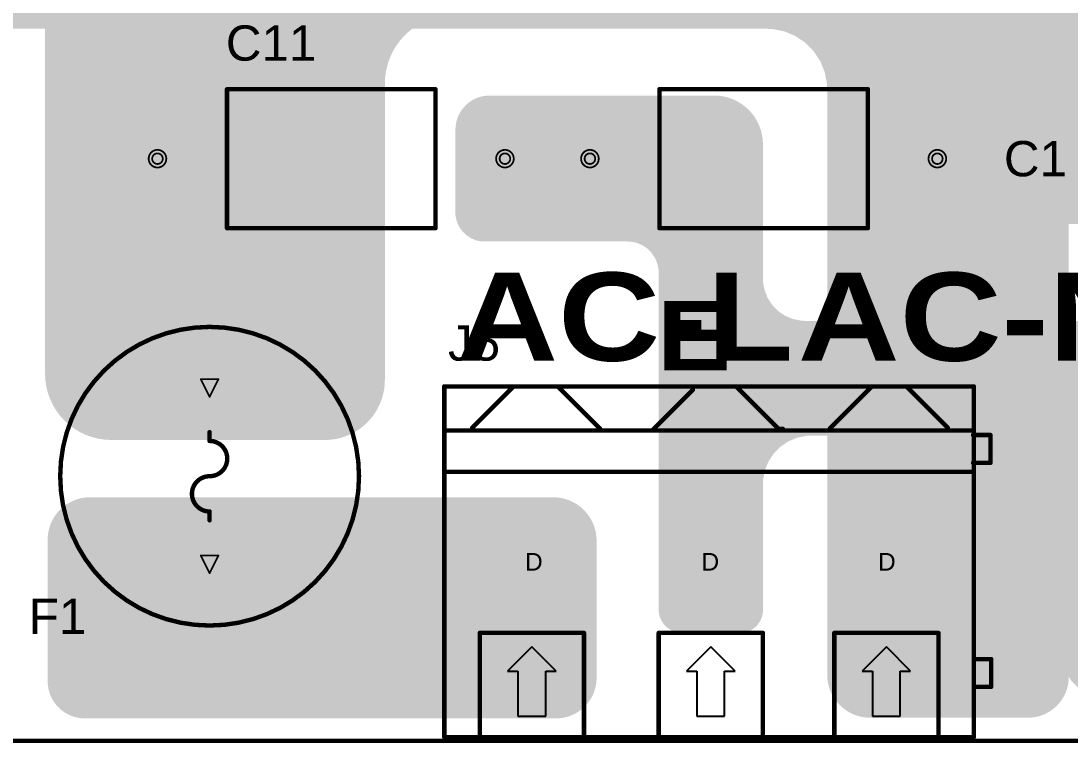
# Model space of a CAD drawing. Header units: inches. Extents: x -38 to 276, y -7 to 269.
# Drawn here: x 75.3 to 105.49, y -6.57 to 14.22 of the extents above; entities that cross this region are included whole.
import ezdxf

# ---------------------------------------------------------------- set-up
doc = ezdxf.new("R2010")
doc.units = ezdxf.units.IN
for name, color, linetype in [('Board Outline', 216, 'Continuous'), ('Bottom Layer', 5, 'Continuous'), ('Bottom Solder', 6, 'Continuous'), ('Drill Drawing', 1, 'Continuous'), ('Multi-Layer', 9, 'Continuous'), ('Pad Holes', 156, 'Continuous'), ('Top Layer', 1, 'Continuous'), ('Top Overlay', 2, 'Continuous'), ('Top Solder', 216, 'Continuous')]:
    doc.layers.add(name, color=color, linetype=linetype)
doc.styles.add('Arial', font='', dxfattribs={"height": 0.2})
doc.styles.add('Arial Black_Bold', font='', dxfattribs={"height": 0.2})
doc.styles.get('Arial').set_extended_font_data('Arial')
doc.styles.get('Arial Black_Bold').set_extended_font_data('Arial Black', bold=True)

# ---------------------------------------------------------------- blocks, each defined once
blk = doc.blocks.new('DE1B3RA101KN4AN01F_22')
at = {"layer": 'Bottom Layer'}
blk.add_hatch(color=5, dxfattribs=at).paths.add_polyline_path([(-5.65000267, 0.64999997), (-4.35000273, 0.64999997), (-4.35000273, -0.64999997), (-5.65000267, -0.64999997)])
h = blk.add_hatch(color=5, dxfattribs=at)
edge = h.paths.add_edge_path()
edge.add_arc((5.0000027, 0), 0.6499986999999999, 0, 360)
at = {"layer": 'Bottom Solder'}
blk.add_hatch(color=6, dxfattribs=at).paths.add_polyline_path([(-5.75160267, 0.75159997), (-4.24840273, 0.75159997), (-4.24840273, -0.75159997), (-5.75160267, -0.75159997)])
h = blk.add_hatch(color=6, dxfattribs=at)
edge = h.paths.add_edge_path()
edge.add_arc((5.0000027, 0), 0.7515987, 0, 360)
at = {"layer": 'Multi-Layer'}
blk.add_hatch(color=9, dxfattribs=at).paths.add_polyline_path([(-5.65000267, 0.64999997), (-4.35000273, 0.64999997), (-4.35000273, -0.64999997), (-5.65000267, -0.64999997)])
h = blk.add_hatch(color=9, dxfattribs=at)
edge = h.paths.add_edge_path()
edge.add_arc((5.0000027, 0), 0.6499986999999999, 0, 360)
at = {"layer": 'Pad Holes'}
h = blk.add_hatch(color=7, dxfattribs=at)
edge = h.paths.add_edge_path()
edge.add_arc((-5.0000027, 0), 0.3999992, 0, 360)
h = blk.add_hatch(color=7, dxfattribs=at)
edge = h.paths.add_edge_path()
edge.add_arc((5.0000027, 0), 0.3999992, 0, 360)
at = {"layer": 'Top Layer'}
blk.add_hatch(color=1, dxfattribs=at).paths.add_polyline_path([(-5.65000267, 0.64999997), (-4.35000273, 0.64999997), (-4.35000273, -0.64999997), (-5.65000267, -0.64999997)])
h = blk.add_hatch(color=1, dxfattribs=at)
edge = h.paths.add_edge_path()
edge.add_arc((5.0000027, 0), 0.6499986999999999, 0, 360)
at = {"layer": 'Top Solder'}
blk.add_hatch(color=216, dxfattribs=at).paths.add_polyline_path([(-5.75160267, 0.75159997), (-4.24840273, 0.75159997), (-4.24840273, -0.75159997), (-5.75160267, -0.75159997)])
h = blk.add_hatch(color=216, dxfattribs=at)
edge = h.paths.add_edge_path()
edge.add_arc((5.0000027, 0), 0.7515987, 0, 360)
at = {"layer": 'Top Overlay'}
for points in [[(-2.99999908, -2.00000108, 0.127, 0.127, 0), (-2.99999908, 2.00000108, 0.127, 0.127, 0)], [(-2.99999908, 2.00000108, 0.127, 0.127, 0), (2.99999908, 2.00000108, 0.127, 0.127, 0)], [(2.99999908, -2.00000108, 0.127, 0.127, 0), (2.99999908, 2.00000108, 0.127, 0.127, 0)], [(-2.99999908, -2.00000108, 0.127, 0.127, 0), (2.99999908, -2.00000108, 0.127, 0.127, 0)]]:
    blk.add_lwpolyline(points, format="xyseb", dxfattribs=at)
for points in [[(-3.03174908, 2.00000108, 0.0635, 0.0635, 1), (-2.96824908, 2.00000108, 0.0635, 0.0635, 1)], [(-3.03174908, 2.00000108, 0.0635, 0.0635, 1), (-2.96824908, 2.00000108, 0.0635, 0.0635, 1)], [(2.96824908, 2.00000108, 0.0635, 0.0635, 1), (3.03174908, 2.00000108, 0.0635, 0.0635, 1)], [(2.96824908, 2.00000108, 0.0635, 0.0635, 1), (3.03174908, 2.00000108, 0.0635, 0.0635, 1)], [(-3.03174908, -2.00000108, 0.0635, 0.0635, 1), (-2.96824908, -2.00000108, 0.0635, 0.0635, 1)], [(-3.03174908, -2.00000108, 0.0635, 0.0635, 1), (-2.96824908, -2.00000108, 0.0635, 0.0635, 1)], [(2.96824908, -2.00000108, 0.0635, 0.0635, 1), (3.03174908, -2.00000108, 0.0635, 0.0635, 1)], [(2.96824908, -2.00000108, 0.0635, 0.0635, 1), (3.03174908, -2.00000108, 0.0635, 0.0635, 1)]]:
    blk.add_lwpolyline(points, format="xyseb", close=True, dxfattribs=at)
blk = doc.blocks.new('DE1B3RA101KN4AN01F_23')
at = {"layer": 'Bottom Layer'}
blk.add_hatch(color=5, dxfattribs=at).paths.add_polyline_path([(-5.65000267, 0.64999997), (-4.35000273, 0.64999997), (-4.35000273, -0.64999997), (-5.65000267, -0.64999997)])
h = blk.add_hatch(color=5, dxfattribs=at)
edge = h.paths.add_edge_path()
edge.add_arc((5.0000027, 0), 0.6499986999999999, 0, 360)
at = {"layer": 'Bottom Solder'}
blk.add_hatch(color=6, dxfattribs=at).paths.add_polyline_path([(-5.75160267, 0.75159997), (-4.24840273, 0.75159997), (-4.24840273, -0.75159997), (-5.75160267, -0.75159997)])
h = blk.add_hatch(color=6, dxfattribs=at)
edge = h.paths.add_edge_path()
edge.add_arc((5.0000027, 0), 0.7515987, 0, 360)
at = {"layer": 'Multi-Layer'}
blk.add_hatch(color=9, dxfattribs=at).paths.add_polyline_path([(-5.65000267, 0.64999997), (-4.35000273, 0.64999997), (-4.35000273, -0.64999997), (-5.65000267, -0.64999997)])
h = blk.add_hatch(color=9, dxfattribs=at)
edge = h.paths.add_edge_path()
edge.add_arc((5.0000027, 0), 0.6499986999999999, 0, 360)
at = {"layer": 'Pad Holes'}
h = blk.add_hatch(color=7, dxfattribs=at)
edge = h.paths.add_edge_path()
edge.add_arc((-5.0000027, 0), 0.3999992, 0, 360)
h = blk.add_hatch(color=7, dxfattribs=at)
edge = h.paths.add_edge_path()
edge.add_arc((5.0000027, 0), 0.3999992, 0, 360)
at = {"layer": 'Top Layer'}
blk.add_hatch(color=1, dxfattribs=at).paths.add_polyline_path([(-5.65000267, 0.64999997), (-4.35000273, 0.64999997), (-4.35000273, -0.64999997), (-5.65000267, -0.64999997)])
h = blk.add_hatch(color=1, dxfattribs=at)
edge = h.paths.add_edge_path()
edge.add_arc((5.0000027, 0), 0.6499986999999999, 0, 360)
at = {"layer": 'Top Solder'}
blk.add_hatch(color=216, dxfattribs=at).paths.add_polyline_path([(-5.75160267, 0.75159997), (-4.24840273, 0.75159997), (-4.24840273, -0.75159997), (-5.75160267, -0.75159997)])
h = blk.add_hatch(color=216, dxfattribs=at)
edge = h.paths.add_edge_path()
edge.add_arc((5.0000027, 0), 0.7515987, 0, 360)
at = {"layer": 'Top Overlay'}
for points in [[(-2.99999908, -2.00000108, 0.127, 0.127, 0), (-2.99999908, 2.00000108, 0.127, 0.127, 0)], [(-2.99999908, 2.00000108, 0.127, 0.127, 0), (2.99999908, 2.00000108, 0.127, 0.127, 0)], [(2.99999908, -2.00000108, 0.127, 0.127, 0), (2.99999908, 2.00000108, 0.127, 0.127, 0)], [(-2.99999908, -2.00000108, 0.127, 0.127, 0), (2.99999908, -2.00000108, 0.127, 0.127, 0)]]:
    blk.add_lwpolyline(points, format="xyseb", dxfattribs=at)
for points in [[(-3.03174908, 2.00000108, 0.0635, 0.0635, 1), (-2.96824908, 2.00000108, 0.0635, 0.0635, 1)], [(-3.03174908, 2.00000108, 0.0635, 0.0635, 1), (-2.96824908, 2.00000108, 0.0635, 0.0635, 1)], [(2.96824908, 2.00000108, 0.0635, 0.0635, 1), (3.03174908, 2.00000108, 0.0635, 0.0635, 1)], [(2.96824908, 2.00000108, 0.0635, 0.0635, 1), (3.03174908, 2.00000108, 0.0635, 0.0635, 1)], [(-3.03174908, -2.00000108, 0.0635, 0.0635, 1), (-2.96824908, -2.00000108, 0.0635, 0.0635, 1)], [(-3.03174908, -2.00000108, 0.0635, 0.0635, 1), (-2.96824908, -2.00000108, 0.0635, 0.0635, 1)], [(2.96824908, -2.00000108, 0.0635, 0.0635, 1), (3.03174908, -2.00000108, 0.0635, 0.0635, 1)], [(2.96824908, -2.00000108, 0.0635, 0.0635, 1), (3.03174908, -2.00000108, 0.0635, 0.0635, 1)]]:
    blk.add_lwpolyline(points, format="xyseb", close=True, dxfattribs=at)
blk = doc.blocks.new('DB128L_5_08_3P_OG_S_92')
at = {"layer": 'Bottom Layer'}
blk.add_hatch(color=5, dxfattribs=at).paths.add_polyline_path([(-6.2799976, 1.1999976), (-3.8800024, 1.1999976), (-3.8800024, -1.1999976), (-6.2799976, -1.1999976)])
h = blk.add_hatch(color=5, dxfattribs=at)
edge = h.paths.add_edge_path()
edge.add_arc((0, 0), 1.1999976, 0, 360)
h = blk.add_hatch(color=5, dxfattribs=at)
edge = h.paths.add_edge_path()
edge.add_arc((5.08, 0), 1.1999976, 0, 360)
at = {"layer": 'Bottom Solder'}
blk.add_hatch(color=6, dxfattribs=at).paths.add_polyline_path([(-6.330797599999999, 1.2507976), (-3.8292024, 1.2507976), (-3.8292024, -1.2507976), (-6.330797599999999, -1.2507976)])
h = blk.add_hatch(color=6, dxfattribs=at)
edge = h.paths.add_edge_path()
edge.add_arc((0, 0), 1.2507976, 0, 360)
h = blk.add_hatch(color=6, dxfattribs=at)
edge = h.paths.add_edge_path()
edge.add_arc((5.08, 0), 1.2507976, 0, 360)
at = {"layer": 'Multi-Layer'}
blk.add_hatch(color=9, dxfattribs=at).paths.add_polyline_path([(-6.2799976, 1.1999976), (-3.8800024, 1.1999976), (-3.8800024, -1.1999976), (-6.2799976, -1.1999976)])
h = blk.add_hatch(color=9, dxfattribs=at)
edge = h.paths.add_edge_path()
edge.add_arc((0, 0), 1.1999976, 0, 360)
h = blk.add_hatch(color=9, dxfattribs=at)
edge = h.paths.add_edge_path()
edge.add_arc((5.08, 0), 1.1999976, 0, 360)
at = {"layer": 'Pad Holes'}
h = blk.add_hatch(color=7, dxfattribs=at)
edge = h.paths.add_edge_path()
edge.add_arc((-5.08, 0), 0.7999984, 0, 360)
h = blk.add_hatch(color=7, dxfattribs=at)
edge = h.paths.add_edge_path()
edge.add_arc((0, 0), 0.7999984, 0, 360)
h = blk.add_hatch(color=7, dxfattribs=at)
edge = h.paths.add_edge_path()
edge.add_arc((5.08, 0), 0.7999984, 0, 360)
at = {"layer": 'Top Layer'}
blk.add_hatch(color=1, dxfattribs=at).paths.add_polyline_path([(-6.2799976, 1.1999976), (-3.8800024, 1.1999976), (-3.8800024, -1.1999976), (-6.2799976, -1.1999976)])
h = blk.add_hatch(color=1, dxfattribs=at)
edge = h.paths.add_edge_path()
edge.add_arc((0, 0), 1.1999976, 0, 360)
h = blk.add_hatch(color=1, dxfattribs=at)
edge = h.paths.add_edge_path()
edge.add_arc((5.08, 0), 1.1999976, 0, 360)
at = {"layer": 'Top Solder'}
blk.add_hatch(color=216, dxfattribs=at).paths.add_polyline_path([(-6.330797599999999, 1.2507976), (-3.8292024, 1.2507976), (-3.8292024, -1.2507976), (-6.330797599999999, -1.2507976)])
h = blk.add_hatch(color=216, dxfattribs=at)
edge = h.paths.add_edge_path()
edge.add_arc((0, 0), 1.2507976, 0, 360)
h = blk.add_hatch(color=216, dxfattribs=at)
edge = h.paths.add_edge_path()
edge.add_arc((5.08, 0), 1.2507976, 0, 360)
at = {"layer": 'Top Overlay'}
for p, q in [((-5.1000152, -2.499995), (-5.800013799999999, -3.1999936)), ((-5.1000152, -2.499995), (-5.1000152, -2.499995)), ((-4.3999912, -3.1999936), (-5.1000152, -2.499995)), ((0.0484632, -2.4996648), (-0.6515354, -3.1996634)), ((0.0484632, -2.4996648), (0.0484632, -2.4996648)), ((0.7484872, -3.1996634), (0.0484632, -2.4996648)), ((5.103063199999999, -2.4996394), (4.4030646, -3.199638)), ((5.103063199999999, -2.4996394), (5.103063199999999, -2.4996394)), ((5.8030872, -3.199638), (5.103063199999999, -2.4996394)), ((-5.800013799999999, -3.1999936), (-5.5000144, -3.1999936)), ((-5.5000144, -3.1999936), (-5.5000144, -4.499991)), ((-4.6999906, -4.499991), (-4.6999906, -3.1999936)), ((-4.6999906, -3.1999936), (-4.3999912, -3.1999936)), ((-0.6515354, -3.1996634), (-0.351536, -3.1996634)), ((-0.351536, -3.1996634), (-0.351536, -4.4996608)), ((0.4484877999999999, -4.4996608), (0.4484877999999999, -3.1996634)), ((0.4484877999999999, -3.1996634), (0.7484872, -3.1996634)), ((4.4030646, -3.199638), (4.703063999999999, -3.199638)), ((4.703063999999999, -3.199638), (4.703063999999999, -4.4996354)), ((5.503087799999999, -4.4996354), (5.503087799999999, -3.199638)), ((5.503087799999999, -3.199638), (5.8030872, -3.199638)), ((-5.5000144, -4.499991), (-4.6999906, -4.499991)), ((-0.351536, -4.4996608), (0.4484877999999999, -4.4996608)), ((4.703063999999999, -4.4996354), (5.503087799999999, -4.4996354))]:
    blk.add_line(p, q, dxfattribs=at)
for points in [[(-7.619999999999999, 5.0000154, 0.127, 0.127, 0), (-7.6199746, -5.099964399999999, 0.127, 0.127, 0)], [(-7.619999999999999, 5.0000154, 0.127, 0.127, 0), (7.6199746, 5.0000154, 0.127, 0.127, 0)], [(-6.8168012, 3.80619, 0.127, 0.127, 0), (-5.623001199999999, 4.999989999999999, 0.127, 0.127, 0)], [(-4.4546012, 4.999989999999999, 0.127, 0.127, 0), (-4.355693599999999, 4.999989999999999, 0.127, 0.127, 0)], [(-4.355693599999999, 4.999989999999999, 0.127, 0.127, 0), (-3.1338012, 3.778097599999999, 0.127, 0.127, 0)], [(-1.5903448, 3.778097599999999, 0.127, 0.127, 0), (-0.4668011999999999, 4.9016412, 0.127, 0.127, 0)], [(-0.4668011999999999, 4.9016412, 0.127, 0.127, 0), (-0.4668011999999999, 4.999989999999999, 0.127, 0.127, 0)], [(0.7777987999999999, 4.999989999999999, 0.127, 0.127, 0), (1.9996912, 3.778097599999999, 0.127, 0.127, 0)], [(3.470198799999999, 3.778097599999999, 0.127, 0.127, 0), (4.6893988, 4.9972976, 0.127, 0.127, 0)], [(4.6893988, 4.9972976, 0.127, 0.127, 0), (4.6893988, 4.999989999999999, 0.127, 0.127, 0)], [(5.679998799999999, 4.999989999999999, 0.127, 0.127, 0), (6.873798799999999, 3.80619, 0.127, 0.127, 0)], [(7.6199746, -5.099964399999999, 0.127, 0.127, 0), (7.619999999999999, 5.0000154, 0.127, 0.127, 0)], [(-7.530033199999999, 3.728897799999999, 0.127, 0.127, 0), (7.530033199999999, 3.728897799999999, 0.127, 0.127, 0)], [(-6.8168012, 3.778097599999999, 0.127, 0.127, 0), (-6.8168012, 3.80619, 0.127, 0.127, 0)], [(1.9996912, 3.778097599999999, 0.127, 0.127, 0), (2.1239988, 3.778097599999999, 0.127, 0.127, 0)], [(6.873798799999999, 3.778097599999999, 0.127, 0.127, 0), (6.873798799999999, 3.80619, 0.127, 0.127, 0)], [(7.6000102, 3.5999928, 0.127, 0.127, 0), (8.1000092, 3.5999928, 0.127, 0.127, 0)], [(8.1000092, 2.7999944, 0.127, 0.127, 0), (8.1000092, 3.5999928, 0.127, 0.127, 0)], [(7.6000102, 2.7999944, 0.127, 0.127, 0), (8.1000092, 2.7999944, 0.127, 0.127, 0)], [(-7.530033199999999, 2.54, 0.127, 0.127, 0), (7.5300078, 2.54, 0.127, 0.127, 0)], [(-6.598919999999999, -2.1002498, 0.127, 0.127, 0), (-3.5988498, -2.1002498, 0.127, 0.127, 0)], [(-6.598919999999999, -5.10032, 0.127, 0.127, 0), (-6.598919999999999, -2.1002498, 0.127, 0.127, 0)], [(-3.5988498, -5.10032, 0.127, 0.127, 0), (-3.5988498, -2.1002498, 0.127, 0.127, 0)], [(-1.449324, -2.1005546, 0.127, 0.127, 0), (1.550416, -2.1005546, 0.127, 0.127, 0)], [(-1.449324, -5.100243799999999, 0.127, 0.127, 0), (-1.449324, -2.1005546, 0.127, 0.127, 0)], [(1.550416, -5.100243799999999, 0.127, 0.127, 0), (1.550416, -2.1005546, 0.127, 0.127, 0)], [(3.6053014, -2.1005038, 0.127, 0.127, 0), (6.6049906, -2.1005038, 0.127, 0.127, 0)], [(3.6053014, -5.100243799999999, 0.127, 0.127, 0), (3.6053014, -2.1005038, 0.127, 0.127, 0)], [(6.6049906, -5.100243799999999, 0.127, 0.127, 0), (6.6049906, -2.1005038, 0.127, 0.127, 0)], [(7.6199746, -2.8526232, 0.127, 0.127, 0), (8.1199736, -2.8526232, 0.127, 0.127, 0)], [(8.1199736, -3.652621599999999, 0.127, 0.127, 0), (8.1199736, -2.8526232, 0.127, 0.127, 0)], [(7.6199746, -3.652621599999999, 0.127, 0.127, 0), (8.1199736, -3.652621599999999, 0.127, 0.127, 0)], [(-7.619999999999999, -5.099989799999999, 0.127, 0.127, 0), (7.6199746, -5.099964399999999, 0.127, 0.127, 0)]]:
    blk.add_lwpolyline(points, format="xyseb", dxfattribs=at)
for points in [[(-7.65175, 5.0000154, 0.0635, 0.0635, 1), (-7.58825, 5.0000154, 0.0635, 0.0635, 1)], [(-7.65175, 5.0000154, 0.0635, 0.0635, 1), (-7.58825, 5.0000154, 0.0635, 0.0635, 1)], [(-5.6547512, 4.999989999999999, 0.0635, 0.0635, 1), (-5.591251199999999, 4.999989999999999, 0.0635, 0.0635, 1)], [(-4.4863512, 4.999989999999999, 0.0635, 0.0635, 1), (-4.4228512, 4.999989999999999, 0.0635, 0.0635, 1)], [(-4.3874436, 4.999989999999999, 0.0635, 0.0635, 1), (-4.3239436, 4.999989999999999, 0.0635, 0.0635, 1)], [(-4.3874436, 4.999989999999999, 0.0635, 0.0635, 1), (-4.3239436, 4.999989999999999, 0.0635, 0.0635, 1)], [(-0.4985512, 4.999989999999999, 0.0635, 0.0635, 1), (-0.4350512, 4.999989999999999, 0.0635, 0.0635, 1)], [(-0.4985512, 4.9016412, 0.0635, 0.0635, 1), (-0.4350512, 4.9016412, 0.0635, 0.0635, 1)], [(-0.4985512, 4.9016412, 0.0635, 0.0635, 1), (-0.4350512, 4.9016412, 0.0635, 0.0635, 1)], [(0.7460488, 4.999989999999999, 0.0635, 0.0635, 1), (0.8095487999999998, 4.999989999999999, 0.0635, 0.0635, 1)], [(4.6576488, 4.999989999999999, 0.0635, 0.0635, 1), (4.7211488, 4.999989999999999, 0.0635, 0.0635, 1)], [(4.6576488, 4.9972976, 0.0635, 0.0635, 1), (4.7211488, 4.9972976, 0.0635, 0.0635, 1)], [(4.6576488, 4.9972976, 0.0635, 0.0635, 1), (4.7211488, 4.9972976, 0.0635, 0.0635, 1)], [(5.648248799999999, 4.999989999999999, 0.0635, 0.0635, 1), (5.7117488, 4.999989999999999, 0.0635, 0.0635, 1)], [(7.588224599999999, 5.0000154, 0.0635, 0.0635, 1), (7.6517246, 5.0000154, 0.0635, 0.0635, 1)], [(7.58825, 5.0000154, 0.0635, 0.0635, 1), (7.65175, 5.0000154, 0.0635, 0.0635, 1)], [(-7.561783199999999, 3.728897799999999, 0.0635, 0.0635, 1), (-7.4982832, 3.728897799999999, 0.0635, 0.0635, 1)], [(-6.848551199999999, 3.80619, 0.0635, 0.0635, 1), (-6.785051199999999, 3.80619, 0.0635, 0.0635, 1)], [(-6.848551199999999, 3.80619, 0.0635, 0.0635, 1), (-6.785051199999999, 3.80619, 0.0635, 0.0635, 1)], [(-6.848551199999999, 3.778097599999999, 0.0635, 0.0635, 1), (-6.785051199999999, 3.778097599999999, 0.0635, 0.0635, 1)], [(-3.1655512, 3.778097599999999, 0.0635, 0.0635, 1), (-3.1020512, 3.778097599999999, 0.0635, 0.0635, 1)], [(-1.6220948, 3.778097599999999, 0.0635, 0.0635, 1), (-1.5585948, 3.778097599999999, 0.0635, 0.0635, 1)], [(1.9679412, 3.778097599999999, 0.0635, 0.0635, 1), (2.0314412, 3.778097599999999, 0.0635, 0.0635, 1)], [(1.9679412, 3.778097599999999, 0.0635, 0.0635, 1), (2.0314412, 3.778097599999999, 0.0635, 0.0635, 1)], [(2.0922488, 3.778097599999999, 0.0635, 0.0635, 1), (2.1557488, 3.778097599999999, 0.0635, 0.0635, 1)], [(3.4384488, 3.778097599999999, 0.0635, 0.0635, 1), (3.5019488, 3.778097599999999, 0.0635, 0.0635, 1)], [(6.8420488, 3.80619, 0.0635, 0.0635, 1), (6.9055488, 3.80619, 0.0635, 0.0635, 1)], [(6.8420488, 3.80619, 0.0635, 0.0635, 1), (6.9055488, 3.80619, 0.0635, 0.0635, 1)], [(6.8420488, 3.778097599999999, 0.0635, 0.0635, 1), (6.9055488, 3.778097599999999, 0.0635, 0.0635, 1)], [(7.4982832, 3.728897799999999, 0.0635, 0.0635, 1), (7.561783199999999, 3.728897799999999, 0.0635, 0.0635, 1)], [(7.568260199999999, 3.5999928, 0.0635, 0.0635, 1), (7.631760199999999, 3.5999928, 0.0635, 0.0635, 1)], [(8.0682592, 3.5999928, 0.0635, 0.0635, 1), (8.1317592, 3.5999928, 0.0635, 0.0635, 1)], [(8.0682592, 3.5999928, 0.0635, 0.0635, 1), (8.1317592, 3.5999928, 0.0635, 0.0635, 1)], [(7.568260199999999, 2.7999944, 0.0635, 0.0635, 1), (7.631760199999999, 2.7999944, 0.0635, 0.0635, 1)], [(8.0682592, 2.7999944, 0.0635, 0.0635, 1), (8.1317592, 2.7999944, 0.0635, 0.0635, 1)], [(8.0682592, 2.7999944, 0.0635, 0.0635, 1), (8.1317592, 2.7999944, 0.0635, 0.0635, 1)], [(-7.561783199999999, 2.54, 0.0635, 0.0635, 1), (-7.4982832, 2.54, 0.0635, 0.0635, 1)], [(7.498257799999999, 2.54, 0.0635, 0.0635, 1), (7.5617578, 2.54, 0.0635, 0.0635, 1)], [(-6.630669999999999, -2.1002498, 0.0635, 0.0635, 1), (-6.56717, -2.1002498, 0.0635, 0.0635, 1)], [(-6.630669999999999, -2.1002498, 0.0635, 0.0635, 1), (-6.56717, -2.1002498, 0.0635, 0.0635, 1)], [(-3.6305998, -2.1002498, 0.0635, 0.0635, 1), (-3.5670998, -2.1002498, 0.0635, 0.0635, 1)], [(-3.6305998, -2.1002498, 0.0635, 0.0635, 1), (-3.5670998, -2.1002498, 0.0635, 0.0635, 1)], [(-1.481074, -2.1005546, 0.0635, 0.0635, 1), (-1.417574, -2.1005546, 0.0635, 0.0635, 1)], [(-1.481074, -2.1005546, 0.0635, 0.0635, 1), (-1.417574, -2.1005546, 0.0635, 0.0635, 1)], [(1.518666, -2.1005546, 0.0635, 0.0635, 1), (1.582166, -2.1005546, 0.0635, 0.0635, 1)], [(1.518666, -2.1005546, 0.0635, 0.0635, 1), (1.582166, -2.1005546, 0.0635, 0.0635, 1)], [(3.5735514, -2.1005038, 0.0635, 0.0635, 1), (3.6370514, -2.1005038, 0.0635, 0.0635, 1)], [(3.5735514, -2.1005038, 0.0635, 0.0635, 1), (3.6370514, -2.1005038, 0.0635, 0.0635, 1)], [(6.573240599999999, -2.1005038, 0.0635, 0.0635, 1), (6.6367406, -2.1005038, 0.0635, 0.0635, 1)], [(6.573240599999999, -2.1005038, 0.0635, 0.0635, 1), (6.6367406, -2.1005038, 0.0635, 0.0635, 1)], [(7.588224599999999, -2.8526232, 0.0635, 0.0635, 1), (7.6517246, -2.8526232, 0.0635, 0.0635, 1)], [(8.0882236, -2.8526232, 0.0635, 0.0635, 1), (8.151723599999999, -2.8526232, 0.0635, 0.0635, 1)], [(8.0882236, -2.8526232, 0.0635, 0.0635, 1), (8.151723599999999, -2.8526232, 0.0635, 0.0635, 1)], [(7.588224599999999, -3.652621599999999, 0.0635, 0.0635, 1), (7.6517246, -3.652621599999999, 0.0635, 0.0635, 1)], [(8.0882236, -3.652621599999999, 0.0635, 0.0635, 1), (8.151723599999999, -3.652621599999999, 0.0635, 0.0635, 1)], [(8.0882236, -3.652621599999999, 0.0635, 0.0635, 1), (8.151723599999999, -3.652621599999999, 0.0635, 0.0635, 1)], [(-7.65175, -5.099989799999999, 0.0635, 0.0635, 1), (-7.58825, -5.099989799999999, 0.0635, 0.0635, 1)], [(-7.6517246, -5.099964399999999, 0.0635, 0.0635, 1), (-7.588224599999999, -5.099964399999999, 0.0635, 0.0635, 1)], [(-6.630669999999999, -5.10032, 0.0635, 0.0635, 1), (-6.56717, -5.10032, 0.0635, 0.0635, 1)], [(-3.6305998, -5.10032, 0.0635, 0.0635, 1), (-3.5670998, -5.10032, 0.0635, 0.0635, 1)], [(-1.481074, -5.100243799999999, 0.0635, 0.0635, 1), (-1.417574, -5.100243799999999, 0.0635, 0.0635, 1)], [(1.518666, -5.100243799999999, 0.0635, 0.0635, 1), (1.582166, -5.100243799999999, 0.0635, 0.0635, 1)], [(3.5735514, -5.100243799999999, 0.0635, 0.0635, 1), (3.6370514, -5.100243799999999, 0.0635, 0.0635, 1)], [(6.573240599999999, -5.100243799999999, 0.0635, 0.0635, 1), (6.6367406, -5.100243799999999, 0.0635, 0.0635, 1)], [(7.588224599999999, -5.099964399999999, 0.0635, 0.0635, 1), (7.6517246, -5.099964399999999, 0.0635, 0.0635, 1)], [(7.588224599999999, -5.099964399999999, 0.0635, 0.0635, 1), (7.6517246, -5.099964399999999, 0.0635, 0.0635, 1)]]:
    blk.add_lwpolyline(points, format="xyseb", close=True, dxfattribs=at)
blk = doc.blocks.new('37215000001_97')
at = {"layer": 'Bottom Layer'}
h = blk.add_hatch(color=5, dxfattribs=at)
edge = h.paths.add_edge_path()
edge.add_arc((-2.54, 0), 0.999998, 0, 360)
h = blk.add_hatch(color=5, dxfattribs=at)
edge = h.paths.add_edge_path()
edge.add_arc((2.54, 0), 0.999998, 0, 360)
at = {"layer": 'Bottom Solder'}
h = blk.add_hatch(color=6, dxfattribs=at)
edge = h.paths.add_edge_path()
edge.add_arc((-2.54, 0), 1.050798, 0, 360)
h = blk.add_hatch(color=6, dxfattribs=at)
edge = h.paths.add_edge_path()
edge.add_arc((2.54, 0), 1.050798, 0, 360)
at = {"layer": 'Multi-Layer'}
h = blk.add_hatch(color=9, dxfattribs=at)
edge = h.paths.add_edge_path()
edge.add_arc((-2.54, 0), 0.999998, 0, 360)
h = blk.add_hatch(color=9, dxfattribs=at)
edge = h.paths.add_edge_path()
edge.add_arc((2.54, 0), 0.999998, 0, 360)
at = {"layer": 'Pad Holes'}
h = blk.add_hatch(color=7, dxfattribs=at)
edge = h.paths.add_edge_path()
edge.add_arc((-2.54, 0), 0.5999987999999999, 0, 360)
h = blk.add_hatch(color=7, dxfattribs=at)
edge = h.paths.add_edge_path()
edge.add_arc((2.54, 0), 0.5999987999999999, 0, 360)
at = {"layer": 'Top Layer'}
h = blk.add_hatch(color=1, dxfattribs=at)
edge = h.paths.add_edge_path()
edge.add_arc((-2.54, 0), 0.999998, 0, 360)
h = blk.add_hatch(color=1, dxfattribs=at)
edge = h.paths.add_edge_path()
edge.add_arc((2.54, 0), 0.999998, 0, 360)
at = {"layer": 'Top Solder'}
h = blk.add_hatch(color=216, dxfattribs=at)
edge = h.paths.add_edge_path()
edge.add_arc((-2.54, 0), 1.050798, 0, 360)
h = blk.add_hatch(color=216, dxfattribs=at)
edge = h.paths.add_edge_path()
edge.add_arc((2.54, 0), 1.050798, 0, 360)
at = {"layer": 'Top Overlay'}
for points in [[(4.299966, 0, 0.127, 0.127, 1), (-4.299966, 0, 0.127, 0.127, 1)], [(-4.331716, 0, 0.0635, 0.0635, 1), (-4.268216, 0, 0.0635, 0.0635, 1)], [(-1.30175, 0, 0.0635, 0.0635, 1), (-1.23825, 0, 0.0635, 0.0635, 1)], [(-1.04775, 0, 0.0635, 0.0635, 1), (-0.98425, 0, 0.0635, 0.0635, 1)], [(-1.04775, 0, 0.0635, 0.0635, 1), (-0.98425, 0, 0.0635, 0.0635, 1)], [(-0.03175, 0, 0.0635, 0.0635, 1), (0.03175, 0, 0.0635, 0.0635, 1)], [(-0.03175, 0, 0.0635, 0.0635, 1), (0.03175, 0, 0.0635, 0.0635, 1)], [(0.98425, 0, 0.0635, 0.0635, 1), (1.04775, 0, 0.0635, 0.0635, 1)], [(0.98425, 0, 0.0635, 0.0635, 1), (1.04775, 0, 0.0635, 0.0635, 1)], [(1.23825, 0, 0.0635, 0.0635, 1), (1.30175, 0, 0.0635, 0.0635, 1)], [(4.268216, 0, 0.0635, 0.0635, 1), (4.331716, 0, 0.0635, 0.0635, 1)]]:
    blk.add_lwpolyline(points, format="xyseb", close=True, dxfattribs=at)
for points in [[(-1.016, 0, 0.127, 0.127, -0.9999999999999999), (0, 0, 0.127, 0.127, 0)], [(-1.27, 0, 0.127, 0.127, 0), (-1.016, 0, 0.127, 0.127, 0)], [(1.016, 0, 0.127, 0.127, -0.9999999999999999), (0, 0, 0.127, 0.127, 0)], [(1.016, 0, 0.127, 0.127, 0), (1.27, 0, 0.127, 0.127, 0)]]:
    blk.add_lwpolyline(points, format="xyseb", dxfattribs=at)

msp = doc.modelspace()

# ---------------------------------------------------------------- hatches: boundary and pattern name
at = {"layer": 'Bottom Layer'}
h = msp.add_hatch(color=5, dxfattribs=at)
edge = h.paths.add_edge_path()
edge.add_line((53.84800254, 16.36586262), (53.84799745999999, 33.75660508))
edge.add_arc((57.57054333635768, 33.75659938364454), 3.722545876362044, 89.99989220303547, 179.9999123242165, ccw=False)
edge.add_line((57.57055034, 37.47914526), (112.81266744, 37.47914271999999))
edge.add_arc((112.8127062838014, 32.79723766355596), 4.681905056605173, -0.0007551100022737955, 90.00047535903758, ccw=False)
edge.add_line((117.49461134, 32.79717596), (117.49461388, 17.59929932))
edge.add_line((117.49461388, 17.59929932), (117.49461388, -0.8693988200000007))
edge.add_line((117.49461388, -0.86939882), (117.4946215, -1.1671554))
edge.add_line((117.4946215, -1.1671554), (117.41690004, -1.75757332))
edge.add_line((117.41690004, -1.75757332), (117.26277538, -2.33279696))
edge.add_line((117.26277538, -2.33279696), (117.03488658, -2.88298128))
edge.add_line((117.03488658, -2.88298128), (116.73713254, -3.3987105))
edge.add_line((116.73713254, -3.3987105), (116.3746085, -3.871163199999999))
edge.add_line((116.3746085, -3.871163199999999), (115.95351714, -4.29225202))
edge.add_line((115.95351714, -4.29225202), (115.4810619, -4.65477352))
edge.add_line((115.4810619, -4.65477352), (114.96533014, -4.95252502))
edge.add_line((114.96533014, -4.95252502), (114.41514328, -5.18040874))
edge.add_line((114.41514328, -5.18040874), (113.83991964, -5.33452832))
edge.add_line((113.83991964, -5.33452832), (113.24950172, -5.4122447))
edge.add_line((113.24950172, -5.4122447), (112.95175022, -5.41223708))
edge.add_line((112.95175022, -5.41223708), (106.8809394, -5.412234539999999))
edge.add_line((106.8809394, -5.412234539999999), (106.71104896, -5.41223708))
edge.add_line((106.71104896, -5.41223708), (106.3777908, -5.34595324))
edge.add_line((106.3777908, -5.34595324), (106.06386966, -5.21592556))
edge.add_line((106.06386966, -5.21592556), (105.781348, -5.02715276))
edge.add_line((105.781348, -5.02715276), (105.54108178, -4.786886539999999))
edge.add_line((105.54108178, -4.786886539999999), (105.35230898, -4.50436488))
edge.add_line((105.35230898, -4.50436488), (105.2222813, -4.190443739999999))
edge.add_line((105.2222813, -4.190443739999999), (105.15599746, -3.85718558))
edge.add_line((105.15599746, -3.85718558), (105.156, -3.68729514))
edge.add_line((105.156, -3.68729514), (105.15599492, 1.01598222))
edge.add_line((105.15599492, 1.01598222), (105.14988622, 1.14046508))
edge.add_line((105.14988622, 1.14046508), (105.10132142, 1.38465052))
edge.add_line((105.10132142, 1.38465052), (105.0060511, 1.61466784))
edge.add_line((105.0060511, 1.61466784), (104.86773286, 1.82167784))
edge.add_line((104.86773286, 1.82167784), (104.691688, 1.9977227))
edge.add_line((104.691688, 1.9977227), (104.484678, 2.13604094))
edge.add_line((104.484678, 2.13604094), (104.25466068, 2.23131126))
edge.add_line((104.25466068, 2.23131126), (104.01047524, 2.27987606))
edge.add_line((104.01047524, 2.27987606), (103.886, 2.28598476))
edge.add_line((103.886, 2.28598476), (98.05072591999999, 2.28598984))
edge.add_line((98.05072591999999, 2.28598984), (97.91379452, 2.27926138))
edge.add_line((97.91379452, 2.27926138), (97.64519714, 2.22583502))
edge.add_line((97.64519714, 2.22583502), (97.39218519999999, 2.12103208))
edge.add_line((97.39218519999999, 2.12103208), (97.16447928, 1.96888354))
edge.add_line((97.16447928, 1.96888354), (96.97083221999999, 1.77523648))
edge.add_line((96.97083221999999, 1.77523648), (96.81868367999999, 1.54753056))
edge.add_line((96.81868367999999, 1.54753056), (96.71388074, 1.29451862))
edge.add_line((96.71388074, 1.29451862), (96.66045438, 1.02592124))
edge.add_line((96.66045438, 1.02592124), (96.65372846, 0.88899238))
edge.add_line((96.65372846, 0.88899238), (96.65372337999999, -2.73962368))
edge.add_line((96.65372337999999, -2.73962368), (96.65373354, -2.80455878))
edge.add_line((96.65373354, -2.80455878), (96.6284072, -2.9319347))
edge.add_line((96.6284072, -2.9319347), (96.57871463999999, -3.051921759999999))
edge.add_line((96.57871463999999, -3.051921759999999), (96.50656339999999, -3.15990478))
edge.add_line((96.50656339999999, -3.15990478), (96.41473223999999, -3.25173594))
edge.add_line((96.41473223999999, -3.25173594), (96.30674413999999, -3.3238821))
edge.add_line((96.30674413999999, -3.3238821), (96.18675707999999, -3.37357212))
edge.add_line((96.18675707999999, -3.37357212), (96.11673182, -3.38749132))
edge.add_line((96.11673182, -3.38749132), (95.99444606, -3.39888068))
edge.add_line((95.99444606, -3.39888068), (94.33088067999999, -3.39888576))
edge.add_line((94.33088067999999, -3.39888576), (94.2642133, -3.3988883))
edge.add_line((94.2642133, -3.3988883), (94.13343631999999, -3.37287616))
edge.add_line((94.13343631999999, -3.37287616), (94.01024632, -3.32185264))
edge.add_line((94.01024632, -3.32185264), (93.89937785999999, -3.24777354))
edge.add_line((93.89937785999999, -3.24777354), (93.80509306, -3.15348874))
edge.add_line((93.80509306, -3.15348874), (93.73101396, -3.04262028))
edge.add_line((93.73101396, -3.04262028), (93.67999044, -2.91943028))
edge.add_line((93.67999044, -2.91943028), (93.6539783, -2.7886533))
edge.add_line((93.6539783, -2.7886533), (93.65398083999999, -2.72198592))
edge.add_line((93.65398083999999, -2.72198592), (93.65398337999999, 6.976996460000001))
edge.add_line((93.65398337999999, 6.97699646), (93.64966283999999, 7.06491602))
edge.add_line((93.64966283999999, 7.06491602), (93.6153576, 7.23737694))
edge.add_line((93.6153576, 7.23737694), (93.54806538, 7.399832799999999))
edge.add_line((93.54806538, 7.399832799999999), (93.45037443999999, 7.546040280000001))
edge.add_line((93.45037443999999, 7.546040280000001), (93.32603635999999, 7.67037836))
edge.add_line((93.32603635999999, 7.67037836), (93.17982887999999, 7.768069299999999))
edge.add_line((93.17982887999999, 7.768069299999999), (93.01737302, 7.835361519999999))
edge.add_line((93.01737302, 7.835361519999999), (92.84491209999999, 7.869666759999999))
edge.add_line((92.84491209999999, 7.869666759999999), (92.75699253999998, 7.8739873))
edge.add_line((92.75699253999998, 7.8739873), (88.56307916, 7.8739873))
edge.add_line((88.56307916, 7.8739873), (88.40040232, 7.906344359999999))
edge.add_line((88.40040232, 7.906344359999999), (88.24716665999999, 7.96981642))
edge.add_line((88.24716665999999, 7.96981642), (88.10925735999999, 8.06196508))
edge.add_line((88.10925735999999, 8.06196508), (87.9919754, 8.17924704))
edge.add_line((87.9919754, 8.17924704), (87.89982674, 8.317156339999999))
edge.add_line((87.89982674, 8.317156339999999), (87.83635467999999, 8.470392))
edge.add_line((87.83635467999999, 8.470392), (87.80399762, 8.633068839999998))
edge.add_line((87.80399762, 8.633068839999998), (87.80399762, 11.09599508))
edge.add_arc((88.78492963616281, 11.09601360394627), 0.980932016337717, 89.99862131092863, 180.0010819750232, ccw=False)
edge.add_line((88.78495324, 12.07694562), (95.2460249, 12.07694562))
edge.add_arc((95.25472261112463, 10.67795864558026), 1.399014011643525, 0.34892768309782696, 90.35621183565632, ccw=False)
edge.add_line((96.65371067999999, 10.6864785), (96.6537183, 6.810697579999999))
edge.add_line((96.6537183, 6.810697579999999), (96.65960347999999, 6.69085276))
edge.add_line((96.65960347999999, 6.69085276), (96.70635979999999, 6.455765599999999))
edge.add_line((96.70635979999999, 6.455765599999999), (96.79808428, 6.2343157))
edge.add_line((96.79808428, 6.2343157), (96.93124886, 6.03501968))
edge.add_line((96.93124886, 6.03501968), (97.10073797999999, 5.86553056))
edge.add_line((97.10073797999999, 5.86553056), (97.300034, 5.732365979999999))
edge.add_line((97.300034, 5.732365979999999), (97.52148389999999, 5.6406415))
edge.add_line((97.52148389999999, 5.6406415), (97.75657106, 5.59388518))
edge.add_line((97.75657106, 5.59388518), (97.87641588, 5.588))
edge.add_line((97.87641588, 5.588), (114.0573538, 5.588))
edge.add_line((114.0573538, 5.588), (114.16578386, 5.59332638))
edge.add_line((114.16578386, 5.59332638), (114.37847838, 5.63563262))
edge.add_line((114.37847838, 5.63563262), (114.57883358, 5.71862204))
edge.add_line((114.57883358, 5.71862204), (114.75914818, 5.8391044))
edge.add_line((114.75914818, 5.8391044), (114.91249306, 5.99244928))
edge.add_line((114.91249306, 5.99244928), (115.03297542, 6.17276388))
edge.add_line((115.03297542, 6.17276388), (115.11596484, 6.37311908))
edge.add_line((115.11596484, 6.37311908), (115.15827108, 6.5858136))
edge.add_line((115.15827108, 6.5858136), (115.1636, 6.694246199999999))
edge.add_line((115.1636, 6.694246199999999), (115.16359746, 32.45633082))
edge.add_arc((112.6236304800542, 32.45636384002245), 2.539966980160432, 359.9992551446769, 450.0006875595152)
edge.add_line((112.6236, 34.99633082), (58.16112573999999, 34.99632574))
edge.add_arc((58.16107314409156, 33.42644751590844), 1.569878224972626, 89.9980804093428, 180.0019195906572)
edge.add_line((56.59119492, 33.42639492), (56.59119746, 15.29079746))
edge.add_line((56.59119746, 15.29079746), (56.59119492, 9.90599746))
edge.add_line((56.59119492, 9.90599746), (56.59120507999999, 9.65582778))
edge.add_line((56.59120507999999, 9.65582778), (56.49360304, 9.16509978))
edge.add_line((56.49360304, 9.16509978), (56.30214037999999, 8.7028401))
edge.add_line((56.30214037999999, 8.7028401), (56.02416786, 8.286821119999999))
edge.add_line((56.02416786, 8.286821119999999), (55.67037379999999, 7.93302706))
edge.add_line((55.67037379999999, 7.93302706), (55.25435482, 7.655054539999999))
edge.add_line((55.25435482, 7.655054539999999), (54.79209513999999, 7.463591879999999))
edge.add_line((54.79209513999999, 7.463591879999999), (54.30136714, 7.36598984))
edge.add_line((54.30136714, 7.36598984), (54.05119745999999, 7.365999999999999))
edge.add_line((54.05119745999999, 7.365999999999999), (37.42166251999999, 7.366002539999999))
edge.add_arc((37.42164474004358, 8.151020020105218), 0.7850174803065675, 179.9985169193802, 270.00129769908085, ccw=False)
edge.add_line((36.63662726, 8.15104034), (36.6366298, 8.81328438))
edge.add_arc((37.42451673568044, 8.813302904177245), 0.787886935898213, 89.99920702900329, 180.0013470932526, ccw=False)
edge.add_line((37.42452763999999, 9.60118984), (38.2633093, 9.60119492))
edge.add_line((38.2633093, 9.60119492), (52.3807182, 9.6012))
edge.add_line((52.3807182, 9.6012), (52.52453554, 9.60826374))
edge.add_line((52.52453554, 9.60826374), (52.80664571999999, 9.664379959999998))
edge.add_line((52.80664571999999, 9.664379959999998), (53.07238813999999, 9.7744534))
edge.add_line((53.07238813999999, 9.7744534), (53.31154945999999, 9.9342575))
edge.add_line((53.31154945999999, 9.9342575), (53.51493996, 10.137648))
edge.add_line((53.51493996, 10.137648), (53.67474405999999, 10.37680932))
edge.add_line((53.67474405999999, 10.37680932), (53.7848175, 10.64255174))
edge.add_line((53.7848175, 10.64255174), (53.84093372, 10.92466192))
edge.add_line((53.84093372, 10.92466192), (53.848, 11.0684818))
edge.add_line((53.848, 11.0684818), (53.84800254, 16.36586262))
h = msp.add_hatch(color=5, dxfattribs=at)
h.paths.add_polyline_path([(110.40999762, 33.01999746), (110.66016476, 33.01999746), (111.15088514, 32.92238526), (111.6131372, 32.73091498), (112.0291511, 32.45294246), (112.38294008, 32.09915348), (112.6609126, 31.68313958), (112.85238288, 31.22088752), (112.94999508, 30.73016714), (112.94999508, 30.48), (112.94999762, 30.48), (112.95000016, 19.92819738), (112.95000016, 10.414), (112.95000016, 10.21386324), (112.8719104, 9.82128592), (112.71873316, 9.45148478), (112.49635616, 9.11867366), (112.21332396, 8.83564146), (111.88051284, 8.61326446), (111.5107117, 8.46008722), (111.11813438, 8.382), (100.15494828, 8.382), (99.99233748, 8.38199746), (99.67336936, 8.44544412), (99.37290768, 8.56989904), (99.10249927999999, 8.7505794), (98.8725353, 8.98054084), (98.69185494, 9.250949239999999), (98.56740002, 9.551410919999999), (98.50395336, 9.87037904), (98.5039559, 10.0329873), (98.50393558, 12.25865722), (98.49555611999999, 12.4293376), (98.42896493999999, 12.76414008), (98.29833527999999, 13.07951664), (98.10868871999999, 13.36334894), (97.86731252, 13.60473022), (97.58348276, 13.79437932), (97.26810619999999, 13.92501152), (96.93330372, 13.99160778), (96.76263096, 13.99998978), (96.76262588, 13.9999974), (96.76262333999999, 13.99999486), (67.23908066, 14.00000502), (67.06858824, 14.00000502), (66.73415913999999, 14.06652508), (66.41913056, 14.19701504), (66.13561576000001, 14.38645332), (65.89450372, 14.62756536), (65.70506544, 14.91108016), (65.57457548, 15.22610874), (65.50805542, 15.56053784), (65.50805542, 15.73103026), (65.50805795999999, 30.48), (65.50805795999999, 30.73016714), (65.60566761999999, 31.22088752), (65.7971379, 31.68313958), (66.07511042, 32.09915348), (66.4288994, 32.45294246), (66.84491329999999, 32.73091498), (67.30716536, 32.92238526), (67.79788574, 33.01999746), (68.04805542, 33.01999746), (68.04805542, 33.02)])
h.paths.add_polyline_path([(91.74614111999999, 28.3755211), (91.25450126, 28.3755211), (90.77230766, 28.27960562), (90.31809215999999, 28.09146274), (89.90930963999999, 27.81832384), (89.56166746, 27.47068166), (89.28852855999999, 27.06189914), (89.10038568, 26.60768364), (89.00447274, 26.12549004), (89.00447274, 25.63385018), (89.10038568, 25.15165658), (89.28852855999999, 24.69744108), (89.56166746, 24.28865856), (89.90930963999999, 23.94101638), (90.31809215999999, 23.66787748), (90.77230766, 23.4797346), (91.25450126, 23.38382166), (91.74614111999999, 23.38382166), (92.22833471999999, 23.4797346), (92.68255022, 23.66787748), (93.09133274, 23.94101638), (93.43897491999999, 24.28865856), (93.71211381999998, 24.69744108), (93.9002567, 25.15165658), (93.99617217999999, 25.63385018), (93.99617217999999, 26.12549004), (93.9002567, 26.60768364), (93.71211381999998, 27.06189914), (93.43897491999999, 27.47068166), (93.09133274, 27.81832384), (92.68255022, 28.09146274), (92.22833471999999, 28.27960562)], flags=0)
h.paths.add_polyline_path([(92.99709112, 20.5113255), (92.50545126, 20.5113255), (92.02325766, 20.41541002), (91.56904216, 20.22726714), (91.16025963999999, 19.95412824), (90.81261746, 19.60648606), (90.53947855999999, 19.19770354), (90.35133567999999, 18.74348804), (90.25542273999999, 18.26129444), (90.25542273999999, 17.76965458), (90.35133567999999, 17.28746098), (90.53947855999999, 16.83324548), (90.81261746, 16.42446296), (91.16025963999999, 16.07682078), (91.56904216, 15.80368188), (92.02325766, 15.615539), (92.50545126, 15.51962606), (92.99709112, 15.51962606), (93.47928472, 15.615539), (93.93350022, 15.80368188), (94.34228274, 16.07682078), (94.68992492, 16.42446296), (94.96306382, 16.83324548), (95.15120669999999, 17.28746098), (95.24712217999999, 17.76965458), (95.24712217999999, 18.26129444), (95.15120669999999, 18.74348804), (94.96306382, 19.19770354), (94.68992492, 19.60648606), (94.34228274, 19.95412824), (93.93350022, 20.22726714), (93.47928472, 20.41541002)], flags=0)
at = {"layer": 'Top Layer'}
h = msp.add_hatch(color=1, dxfattribs=at)
edge = h.paths.add_edge_path()
edge.add_arc((62.15000375210857, 30.47999640789142), 2.540003592111119, 90.00008102849182, 179.9999189715078, ccw=False)
edge.add_line((62.15000016, 33.02), (92.70998983999998, 33.02))
edge.add_arc((92.70998804394722, 30.47999820394724), 2.540001796053391, 4.0514240083666664e-05, 89.9999594857598, ccw=False)
edge.add_line((95.24998984, 30.48), (95.24999238, 21.97099746))
edge.add_line((95.24999238, 21.97099746), (95.24998984, 16.25598984))
edge.add_arc((93.39438447602117, 16.25598296396766), 1.855605363991552, -90.00029073976839, 0.0002123121868180533, ccw=False)
edge.add_line((93.39437505999999, 14.4003776), (87.75554965999999, 14.4003776))
edge.add_arc((87.75554965999999, 12.41677476), 1.98360284, 90, 180)
edge.add_line((85.77194682, 12.41677476), (85.77194174, 3.8835076))
edge.add_arc((84.04744101603619, 3.883500723963807), 1.724500723977516, -90.00022845328408, 0.00022845328402354426, ccw=False)
edge.add_line((84.04743414, 2.159), (77.89783505999999, 2.159))
edge.add_arc((77.89783505999999, 4.063857759999999), 1.904857759999999, 180, 270, ccw=False)
edge.add_line((75.99297729999999, 4.06385776), (75.99296206, 18.49499984))
edge.add_arc((74.42203630678043, 18.4950742452803), 1.570925754981626, 359.9972862444181, 450.0010462820671)
edge.add_line((74.42200762, 20.066), (68.07198475999999, 20.06598476))
edge.add_arc((68.07197788396631, 18.58898925603367), 1.476995503982331, 89.99973326411042, 180.0002667358893)
edge.add_line((66.59498237999999, 18.58898238), (66.5949646, 15.40604742))
edge.add_arc((65.18892653606277, 15.40603800396855), 1.406038063968752, -89.9999696847014, 0.00038370146262423077, ccw=False)
edge.add_line((65.18892728, 13.99999994), (60.87920006, 13.99999994))
edge.add_arc((60.87920006, 15.26919984), 1.2691999, 180, 270, ccw=False)
edge.add_line((59.61000016, 15.26919984), (59.61000016, 30.48))
h = msp.add_hatch(color=1, dxfattribs=at)
edge = h.paths.add_edge_path()
edge.add_arc((99.74527855417773, -4.600723064868423), 1.241284555356036, 179.9975035259371, 270.0010896083271)
edge.add_line((99.74530216, -5.84200762), (104.2774267, -5.84200762))
edge.add_arc((104.277425647903, -4.662438187903021), 1.179569432097448, 270.0000511040001, 359.9999488959999)
edge.add_line((105.45699508, -4.662439239999999), (105.45700016, 11.938))
edge.add_line((105.45700016, 11.938), (105.45698238, 28.54300615999999))
edge.add_arc((104.120429301586, 28.54311030065687), 1.336553082471157, 359.9955356654372, 450.0039199467818)
edge.add_line((104.12033786, 29.87966338), (99.74199761999999, 29.87965576))
edge.add_arc((99.74186374404242, 28.64178855649649), 1.237867210742883, 89.99380343279506, 180.0059614598518)
edge.add_line((98.50399653999999, 28.64165976), (98.50399399999999, -4.600668980000002))
h = msp.add_hatch(color=1, dxfattribs=at)
edge = h.paths.add_edge_path()
edge.add_arc((90.69771801999804, -4.689309899995294), 1.170282140004705, 270.0000000000953, 359.999875644048)
edge.add_line((91.86800016, -4.689312439999999), (91.86800016, -0.7430109600000003))
edge.add_arc((90.61700189936614, -0.7429982602625487), 1.250998260698312, 359.999418351424, 450.001512288532)
edge.add_line((90.61696887999999, 0.508), (77.2835894, 0.508))
edge.add_arc((77.2835571241544, -0.7082238642998214), 1.216223864728086, 89.99847949889258, 180.0017598108567)
edge.add_line((76.06733326, -0.70826122), (76.06733326, -4.790927679999999))
edge.add_arc((77.13598492, -4.790940379999999), 1.068651660075464, 179.9993190892533, 270.0006809107459)
edge.add_line((77.13599761999998, -5.85959204), (90.69771801999998, -5.85959204))

# ---------------------------------------------------------------- linework, layer by layer
at = {"layer": 'Board Outline'}
msp.add_lwpolyline([(-0.7407046399999999, -6.505341319999999, 0.127, 0.127, 0), (112.85929676, -6.505341319999999, 0.127, 0.127, 0)], format="xyseb", dxfattribs=at)
at = {"layer": 'Drill Drawing'}
for points in [[(79.48231246, 10.25867138, 0.0508, 0.0508, 1), (78.97431246, 10.25867138, 0.0508, 0.0508, 1)], [(78.96161246, 10.25867138, 0.0254, 0.0254, 1), (78.98701245999999, 10.25867138, 0.0254, 0.0254, 1)], [(79.38071246, 10.25867138, 0.0508, 0.0508, 1), (79.07591246, 10.25867138, 0.0508, 0.0508, 1)], [(79.06321245999999, 10.25867138, 0.0254, 0.0254, 1), (79.08861246, 10.25867138, 0.0254, 0.0254, 1)], [(79.36801245999999, 10.25867138, 0.0254, 0.0254, 1), (79.39341246, 10.25867138, 0.0254, 0.0254, 1)], [(79.46961246, 10.25867138, 0.0254, 0.0254, 1), (79.49501245999998, 10.25867138, 0.0254, 0.0254, 1)], [(89.48231786, 10.25867138, 0.0508, 0.0508, 1), (88.97431786, 10.25867138, 0.0508, 0.0508, 1)], [(88.96161785999999, 10.25867138, 0.0254, 0.0254, 1), (88.98701786, 10.25867138, 0.0254, 0.0254, 1)], [(89.38071786, 10.25867138, 0.0508, 0.0508, 1), (89.07591786, 10.25867138, 0.0508, 0.0508, 1)], [(89.06321786, 10.25867138, 0.0254, 0.0254, 1), (89.08861785999999, 10.25867138, 0.0254, 0.0254, 1)], [(89.36801786, 10.25867138, 0.0254, 0.0254, 1), (89.39341785999999, 10.25867138, 0.0254, 0.0254, 1)], [(89.46961786, 10.25867138, 0.0254, 0.0254, 1), (89.49501785999999, 10.25867138, 0.0254, 0.0254, 1)], [(91.92831245999999, 10.25867138, 0.0508, 0.0508, 1), (91.42031245999999, 10.25867138, 0.0508, 0.0508, 1)], [(91.40761246, 10.25867138, 0.0254, 0.0254, 1), (91.43301246, 10.25867138, 0.0254, 0.0254, 1)], [(91.82671246, 10.25867138, 0.0508, 0.0508, 1), (91.52191246, 10.25867138, 0.0508, 0.0508, 1)], [(91.50921246, 10.25867138, 0.0254, 0.0254, 1), (91.53461245999999, 10.25867138, 0.0254, 0.0254, 1)], [(91.81401246, 10.25867138, 0.0254, 0.0254, 1), (91.83941245999999, 10.25867138, 0.0254, 0.0254, 1)], [(91.91561245999999, 10.25867138, 0.0254, 0.0254, 1), (91.94101246, 10.25867138, 0.0254, 0.0254, 1)], [(101.92831786, 10.25867138, 0.0508, 0.0508, 1), (101.42031786, 10.25867138, 0.0508, 0.0508, 1)], [(101.40761786, 10.25867138, 0.0254, 0.0254, 1), (101.43301786, 10.25867138, 0.0254, 0.0254, 1)], [(101.82671786, 10.25867138, 0.0508, 0.0508, 1), (101.52191786, 10.25867138, 0.0508, 0.0508, 1)], [(101.50921786, 10.25867138, 0.0254, 0.0254, 1), (101.53461786, 10.25867138, 0.0254, 0.0254, 1)], [(101.81401786, 10.25867138, 0.0254, 0.0254, 1), (101.83941786, 10.25867138, 0.0254, 0.0254, 1)], [(101.91561786, 10.25867138, 0.0254, 0.0254, 1), (101.94101786, 10.25867138, 0.0254, 0.0254, 1)], [(80.46160946, 3.90867138, 0.0254, 0.0254, 1), (80.48700946, 3.90867138, 0.0254, 0.0254, 1)], [(80.46160946, 3.90867138, 0.0254, 0.0254, 1), (80.48700946, 3.90867138, 0.0254, 0.0254, 1)], [(80.96960946, 3.90867138, 0.0254, 0.0254, 1), (80.99500945999999, 3.90867138, 0.0254, 0.0254, 1)], [(80.96960946, 3.90867138, 0.0254, 0.0254, 1), (80.99500945999999, 3.90867138, 0.0254, 0.0254, 1)], [(80.71560946, 3.40067138, 0.0254, 0.0254, 1), (80.74100945999999, 3.40067138, 0.0254, 0.0254, 1)], [(80.71560946, 3.40067138, 0.0254, 0.0254, 1), (80.74100945999999, 3.40067138, 0.0254, 0.0254, 1)], [(80.46160946, -1.17132862, 0.0254, 0.0254, 1), (80.48700946, -1.17132862, 0.0254, 0.0254, 1)], [(80.46160946, -1.17132862, 0.0254, 0.0254, 1), (80.48700946, -1.17132862, 0.0254, 0.0254, 1)], [(80.96960946, -1.17132862, 0.0254, 0.0254, 1), (80.99500945999999, -1.17132862, 0.0254, 0.0254, 1)], [(80.96960946, -1.17132862, 0.0254, 0.0254, 1), (80.99500945999999, -1.17132862, 0.0254, 0.0254, 1)], [(80.71560946, -1.67932862, 0.0254, 0.0254, 1), (80.74100945999999, -1.67932862, 0.0254, 0.0254, 1)], [(80.71560946, -1.67932862, 0.0254, 0.0254, 1), (80.74100945999999, -1.67932862, 0.0254, 0.0254, 1)]]:
    msp.add_lwpolyline(points, format="xyseb", close=True, dxfattribs=at)
for points in [[(80.47430946, 3.90867138, 0.0508, 0.0508, 0), (80.98230946, 3.90867138, 0.0508, 0.0508, 0)], [(80.47430946, 3.90867138, 0.0508, 0.0508, 0), (80.72830946, 3.40067138, 0.0508, 0.0508, 0)], [(80.72830946, 3.40067138, 0.0508, 0.0508, 0), (80.98230946, 3.90867138, 0.0508, 0.0508, 0)], [(80.47430946, -1.17132862, 0.0508, 0.0508, 0), (80.98230946, -1.17132862, 0.0508, 0.0508, 0)], [(80.47430946, -1.17132862, 0.0508, 0.0508, 0), (80.72830946, -1.67932862, 0.0508, 0.0508, 0)], [(80.72830946, -1.67932862, 0.0508, 0.0508, 0), (80.98230946, -1.17132862, 0.0508, 0.0508, 0)]]:
    msp.add_lwpolyline(points, format="xyseb", dxfattribs=at)

# ---------------------------------------------------------------- block references
for name, p in [('DE1B3RA101KN4AN01F_22', (84.22831516, 10.25867138)), ('DE1B3RA101KN4AN01F_23', (96.67431515999999, 10.25867138)), ('DB128L_5_08_3P_OG_S_92', (95.10331246, -1.29832862))]:
    msp.add_blockref(name, p)
at = {"rotation": 90}
msp.add_blockref('37215000001_97', (80.72830946, 1.11467138), dxfattribs=at)

# ---------------------------------------------------------------- texts
at = {"layer": 'Drill Drawing', "style": 'Arial'}
for p in [(89.80323416, -1.6030448), (94.88323415999999, -1.6030448), (99.96323416, -1.6030448)]:
    msp.add_text('D', height=0.508, dxfattribs=at).set_placement(p)
at = {"layer": 'Top Overlay'}
for s, height, style, p in [('C11', 1.016, 'Arial', (81.19568978, 13.0811651)), ('C1', 1.016, 'Arial', (103.5898868, 9.750836479999998)), ('AC-L', 2.54, 'Arial Black_Bold', (87.82727926, 4.43781688)), ('AC-N', 2.54, 'Arial Black_Bold', (97.65707926, 4.43781688)), ('J5', 1.016, 'Arial', (87.5901093, 4.44207138)), ('F1', 1.016, 'Arial', (75.5228868, -3.4288349))]:
    msp.add_text(s, height=height, dxfattribs=dict(at, style=style)).set_placement(p)
at = {"layer": 'Top Overlay', "style": 'Arial Black_Bold'}
msp.add_text('E', height=2.00000108, rotation=360, dxfattribs=at).set_placement((93.6016162, 4.16267138))

doc.saveas('drawing.dxf')
